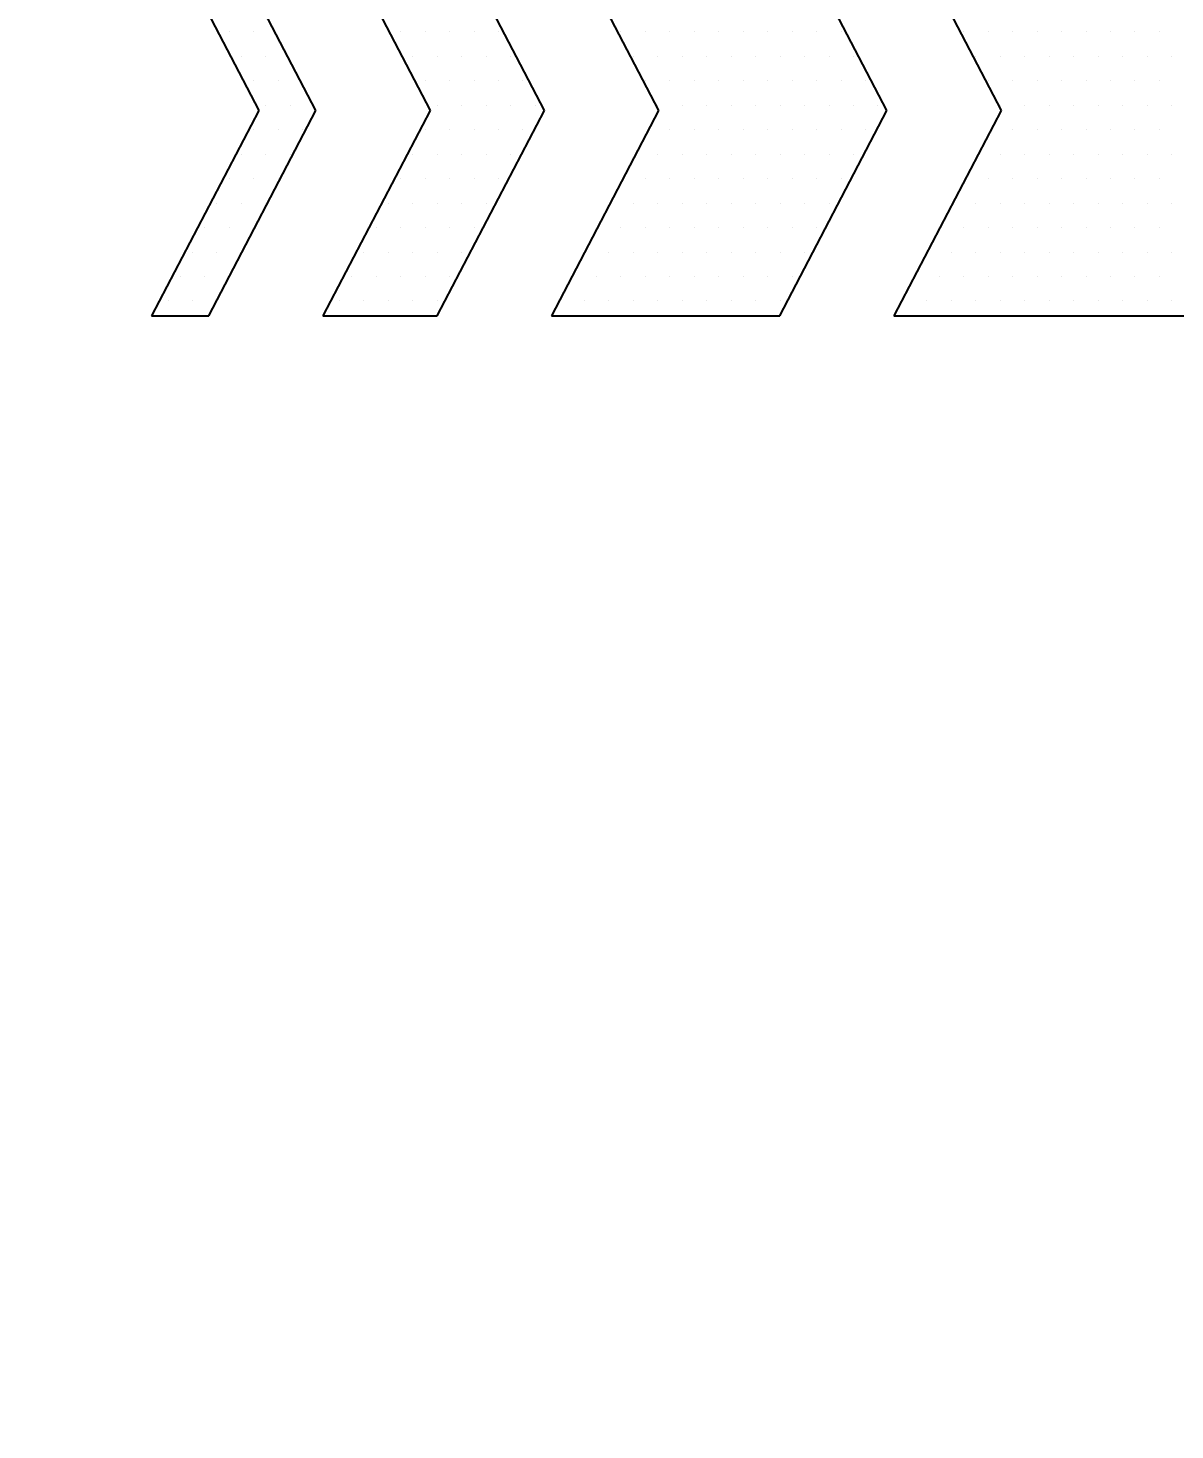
# Model space of a CAD drawing. Header units: millimetres. Extents: x 10462777 to 22643323, y 453826 to 1389191.
# Drawn here: x 11302005.2 to 11302242.1, y 599402.9 to 599692.5 of the extents above; entities that cross this region are included whole.
import ezdxf

# ---------------------------------------------------------------- set-up
doc = ezdxf.new("R2010")
doc.units = ezdxf.units.MM
doc.header["$LTSCALE"] = 200
doc.header["$MEASUREMENT"] = 0
doc.header["$PDMODE"] = 35
doc.header["$PDSIZE"] = -5
doc.linetypes.add('PHANTOM', pattern=[2.5, 1.25, -0.25, 0.25, -0.25, 0.25, -0.25])
doc.layers.get('0').update_dxf_attribs({"linetype": 'CONTINUOUS'})
doc.layers.get('DEFPOINTS').update_dxf_attribs({"linetype": 'CONTINUOUS'})
doc.layers.add('LAYOUT', color=8, linetype='CONTINUOUS', lineweight=25)
doc.styles.get("Standard").update_dxf_attribs({"font": 'SYMBOL'})
doc.dimstyles.new('DS ROBOTEC', dxfattribs={"dimscale": 0, "dimtxt": 2.5, "dimasz": 2.5, "dimexe": 0.3, "dimexo": 0.3, "dimgap": 0.5, "dimtad": 1, "dimzin": 9, "dimdsep": 46, "dimtxsty": 'Standard', "dimblk": 'OPEN', "dimcen": 0, "dimclrd": 4, "dimclre": 4, "dimclrt": 110, "dimazin": 2, "dimtm": 1.5, "dimtfac": 1, "dimtmove": 0, "dimatfit": 3, "dimldrblk": 'OPEN', "dimfxl": 1, "dimtfill": 1, "dimtolj": 1, "dimlwd": -1, "dimlwe": -1, "dimarcsym": 0})

# ---------------------------------------------------------------- blocks, each defined once
blk = doc.blocks.new('A$C7DA30AB0')
at = {"layer": 'LAYOUT', "color": 6, "linetype": 'PHANTOM'}
blk.add_circle((3030.45, 3025.99, 0), 2693.02, dxfattribs=at)
blk = doc.blocks.new('A$C201F74A5')
for p, q in [((17.33, -115.53), (17.33, -69.32)), ((-17.33, -115.53), (0, -106.49)), ((0, -106.49), (17.33, -115.53)), ((0, -116.12), (-17.33, -125.16)), ((17.33, -125.16), (0, -116.12)), ((17.33, -144.41), (17.33, -125.16)), ((-17.33, -144.41), (0, -135.38)), ((0, -135.38), (17.33, -144.41)), ((0, -145), (-17.33, -154.04)), ((17.33, -154.04), (0, -145)), ((-17.33, -163.67), (0, -154.63)), ((0, -154.63), (17.33, -163.67)), ((17.33, -163.67), (17.33, -154.04)), ((0, -164.26), (-17.33, -173.29)), ((17.33, -173.29), (0, -164.26)), ((-17.33, -178.11), (0, -169.07)), ((0, -169.07), (17.33, -178.11)), ((17.33, -178.11), (17.33, -173.29))]:
    blk.add_line(p, q)
at = {"color": 3}
for p, q in [((-4.56, -92.11), (-4.56, -92.11)), ((-0.44, -92.11), (-0.44, -92.11)), ((3.69, -92.11), (3.69, -92.11)), ((7.82, -92.11), (7.82, -92.11)), ((11.95, -92.11), (11.95, -92.11)), ((16.07, -92.11), (16.07, -92.11)), ((-6.63, -93.14), (-6.63, -93.14)), ((-2.5, -93.14), (-2.5, -93.14)), ((1.63, -93.14), (1.63, -93.14)), ((5.75, -93.14), (5.75, -93.14)), ((9.88, -93.14), (9.88, -93.14)), ((14.01, -93.14), (14.01, -93.14)), ((-4.56, -94.17), (-4.56, -94.17)), ((-0.44, -94.17), (-0.44, -94.17)), ((3.69, -94.17), (3.69, -94.17)), ((7.82, -94.17), (7.82, -94.17)), ((11.95, -94.17), (11.95, -94.17)), ((16.07, -94.17), (16.07, -94.17)), ((-6.63, -95.21), (-6.63, -95.21)), ((-2.5, -95.21), (-2.5, -95.21)), ((1.63, -95.21), (1.63, -95.21)), ((5.75, -95.21), (5.75, -95.21)), ((9.88, -95.21), (9.88, -95.21)), ((14.01, -95.21), (14.01, -95.21)), ((-4.56, -96.24), (-4.56, -96.24)), ((-0.44, -96.24), (-0.44, -96.24)), ((3.69, -96.24), (3.69, -96.24)), ((7.82, -96.24), (7.82, -96.24)), ((11.95, -96.24), (11.95, -96.24)), ((16.07, -96.24), (16.07, -96.24)), ((-6.63, -97.27), (-6.63, -97.27)), ((-2.5, -97.27), (-2.5, -97.27)), ((1.63, -97.27), (1.63, -97.27)), ((5.75, -97.27), (5.75, -97.27)), ((9.88, -97.27), (9.88, -97.27)), ((14.01, -97.27), (14.01, -97.27)), ((-4.56, -98.3), (-4.56, -98.3)), ((-0.44, -98.3), (-0.44, -98.3)), ((3.69, -98.3), (3.69, -98.3)), ((7.82, -98.3), (7.82, -98.3)), ((11.95, -98.3), (11.95, -98.3)), ((16.07, -98.3), (16.07, -98.3)), ((-6.63, -99.33), (-6.63, -99.33)), ((-4.56, -100.37), (-4.56, -100.37)), ((-2.5, -99.33), (-2.5, -99.33)), ((-0.44, -100.37), (-0.44, -100.37)), ((1.63, -99.33), (1.63, -99.33)), ((3.69, -100.37), (3.69, -100.37)), ((5.75, -99.33), (5.75, -99.33)), ((7.82, -100.37), (7.82, -100.37)), ((9.88, -99.33), (9.88, -99.33)), ((11.95, -100.37), (11.95, -100.37)), ((14.01, -99.33), (14.01, -99.33)), ((16.07, -100.37), (16.07, -100.37)), ((-6.63, -101.4), (-6.63, -101.4)), ((-2.5, -101.4), (-2.5, -101.4)), ((1.63, -101.4), (1.63, -101.4)), ((5.75, -101.4), (5.75, -101.4)), ((9.88, -101.4), (9.88, -101.4)), ((14.01, -101.4), (14.01, -101.4)), ((-4.56, -102.43), (-4.56, -102.43)), ((-0.44, -102.43), (-0.44, -102.43)), ((3.69, -102.43), (3.69, -102.43)), ((7.82, -102.43), (7.82, -102.43)), ((11.95, -102.43), (11.95, -102.43)), ((16.07, -102.43), (16.07, -102.43)), ((-6.63, -103.46), (-6.63, -103.46)), ((-2.5, -103.46), (-2.5, -103.46)), ((1.63, -103.46), (1.63, -103.46)), ((5.75, -103.46), (5.75, -103.46)), ((9.88, -103.46), (9.88, -103.46)), ((14.01, -103.46), (14.01, -103.46)), ((-4.56, -104.49), (-4.56, -104.49)), ((-0.44, -104.49), (-0.44, -104.49)), ((3.69, -104.49), (3.69, -104.49)), ((7.82, -104.49), (7.82, -104.49)), ((11.95, -104.49), (11.95, -104.49)), ((16.07, -104.49), (16.07, -104.49)), ((-6.63, -105.52), (-6.63, -105.52)), ((-2.5, -105.52), (-2.5, -105.52)), ((1.63, -105.52), (1.63, -105.52)), ((5.75, -105.52), (5.75, -105.52)), ((9.88, -105.52), (9.88, -105.52)), ((14.01, -105.52), (14.01, -105.52)), ((-4.56, -106.56), (-4.56, -106.56)), ((-0.44, -106.56), (-0.44, -106.56)), ((3.69, -106.56), (3.69, -106.56)), ((7.82, -106.56), (7.82, -106.56)), ((11.95, -106.56), (11.95, -106.56)), ((16.07, -106.56), (16.07, -106.56)), ((-6.63, -107.59), (-6.63, -107.59)), ((-4.56, -108.62), (-4.56, -108.62)), ((-2.5, -107.59), (-2.5, -107.59)), ((5.75, -107.59), (5.75, -107.59)), ((7.82, -108.62), (7.82, -108.62)), ((9.88, -107.59), (9.88, -107.59)), ((11.95, -108.62), (11.95, -108.62)), ((14.01, -107.59), (14.01, -107.59)), ((16.07, -108.62), (16.07, -108.62)), ((-6.63, -109.65), (-6.63, -109.65)), ((9.88, -109.65), (9.88, -109.65)), ((14.01, -109.65), (14.01, -109.65)), ((11.95, -110.68), (11.95, -110.68)), ((16.07, -110.68), (16.07, -110.68)), ((14.01, -111.72), (14.01, -111.72)), ((16.07, -112.75), (16.07, -112.75)), ((14.01, -113.78), (14.01, -113.78)), ((16.07, -114.81), (16.07, -114.81)), ((-0.44, -116.88), (-0.44, -116.88)), ((-2.5, -117.91), (-2.5, -117.91)), ((1.63, -117.91), (1.63, -117.91)), ((-4.56, -118.94), (-4.56, -118.94)), ((-0.44, -118.94), (-0.44, -118.94)), ((3.69, -118.94), (3.69, -118.94)), ((-6.63, -119.97), (-6.63, -119.97)), ((-2.5, -119.97), (-2.5, -119.97)), ((1.63, -119.97), (1.63, -119.97)), ((5.75, -119.97), (5.75, -119.97)), ((-4.56, -121), (-4.56, -121)), ((-0.44, -121), (-0.44, -121)), ((3.69, -121), (3.69, -121)), ((7.82, -121), (7.82, -121)), ((-6.63, -122.03), (-6.63, -122.03)), ((-2.5, -122.03), (-2.5, -122.03)), ((1.63, -122.03), (1.63, -122.03)), ((5.75, -122.03), (5.75, -122.03)), ((9.88, -122.03), (9.88, -122.03)), ((-6.63, -124.1), (-6.63, -124.1)), ((-4.56, -123.07), (-4.56, -123.07)), ((-2.5, -124.1), (-2.5, -124.1)), ((-0.44, -123.07), (-0.44, -123.07)), ((1.63, -124.1), (1.63, -124.1)), ((3.69, -123.07), (3.69, -123.07)), ((5.75, -124.1), (5.75, -124.1)), ((7.82, -123.07), (7.82, -123.07)), ((9.88, -124.1), (9.88, -124.1)), ((11.95, -123.07), (11.95, -123.07)), ((14.01, -124.1), (14.01, -124.1)), ((-4.56, -125.13), (-4.56, -125.13)), ((-0.44, -125.13), (-0.44, -125.13)), ((3.69, -125.13), (3.69, -125.13)), ((7.82, -125.13), (7.82, -125.13)), ((11.95, -125.13), (11.95, -125.13)), ((16.07, -125.13), (16.07, -125.13)), ((-6.63, -126.16), (-6.63, -126.16)), ((-2.5, -126.16), (-2.5, -126.16)), ((1.63, -126.16), (1.63, -126.16)), ((5.75, -126.16), (5.75, -126.16)), ((9.88, -126.16), (9.88, -126.16)), ((14.01, -126.16), (14.01, -126.16)), ((-4.56, -127.19), (-4.56, -127.19)), ((-0.44, -127.19), (-0.44, -127.19)), ((3.69, -127.19), (3.69, -127.19)), ((7.82, -127.19), (7.82, -127.19)), ((11.95, -127.19), (11.95, -127.19)), ((16.07, -127.19), (16.07, -127.19)), ((-6.63, -128.23), (-6.63, -128.23)), ((-2.5, -128.23), (-2.5, -128.23)), ((1.63, -128.23), (1.63, -128.23)), ((5.75, -128.23), (5.75, -128.23)), ((9.88, -128.23), (9.88, -128.23)), ((14.01, -128.23), (14.01, -128.23)), ((-4.56, -129.26), (-4.56, -129.26)), ((-0.44, -129.26), (-0.44, -129.26)), ((3.69, -129.26), (3.69, -129.26)), ((7.82, -129.26), (7.82, -129.26)), ((11.95, -129.26), (11.95, -129.26)), ((16.07, -129.26), (16.07, -129.26)), ((-6.63, -130.29), (-6.63, -130.29)), ((-2.5, -130.29), (-2.5, -130.29)), ((1.63, -130.29), (1.63, -130.29)), ((5.75, -130.29), (5.75, -130.29)), ((9.88, -130.29), (9.88, -130.29)), ((14.01, -130.29), (14.01, -130.29)), ((-6.63, -132.35), (-6.63, -132.35)), ((-4.56, -131.32), (-4.56, -131.32)), ((-2.5, -132.35), (-2.5, -132.35)), ((-0.44, -131.32), (-0.44, -131.32)), ((1.63, -132.35), (1.63, -132.35)), ((3.69, -131.32), (3.69, -131.32)), ((5.75, -132.35), (5.75, -132.35)), ((7.82, -131.32), (7.82, -131.32)), ((9.88, -132.35), (9.88, -132.35)), ((11.95, -131.32), (11.95, -131.32)), ((14.01, -132.35), (14.01, -132.35)), ((16.07, -131.32), (16.07, -131.32)), ((-4.56, -133.39), (-4.56, -133.39)), ((-0.44, -133.39), (-0.44, -133.39)), ((3.69, -133.39), (3.69, -133.39)), ((7.82, -133.39), (7.82, -133.39)), ((11.95, -133.39), (11.95, -133.39)), ((16.07, -133.39), (16.07, -133.39)), ((-6.63, -134.42), (-6.63, -134.42)), ((-2.5, -134.42), (-2.5, -134.42)), ((1.63, -134.42), (1.63, -134.42)), ((5.75, -134.42), (5.75, -134.42)), ((9.88, -134.42), (9.88, -134.42)), ((14.01, -134.42), (14.01, -134.42)), ((-4.56, -135.45), (-4.56, -135.45)), ((-0.44, -135.45), (-0.44, -135.45)), ((3.69, -135.45), (3.69, -135.45)), ((7.82, -135.45), (7.82, -135.45)), ((11.95, -135.45), (11.95, -135.45)), ((16.07, -135.45), (16.07, -135.45)), ((-6.63, -136.48), (-6.63, -136.48)), ((-2.5, -136.48), (-2.5, -136.48)), ((5.75, -136.48), (5.75, -136.48)), ((9.88, -136.48), (9.88, -136.48)), ((14.01, -136.48), (14.01, -136.48)), ((-4.56, -137.51), (-4.56, -137.51)), ((7.82, -137.51), (7.82, -137.51)), ((11.95, -137.51), (11.95, -137.51)), ((16.07, -137.51), (16.07, -137.51)), ((-6.63, -138.54), (-6.63, -138.54)), ((9.88, -138.54), (9.88, -138.54)), ((14.01, -138.54), (14.01, -138.54)), ((11.95, -139.58), (11.95, -139.58)), ((14.01, -140.61), (14.01, -140.61)), ((16.07, -139.58), (16.07, -139.58)), ((16.07, -141.64), (16.07, -141.64)), ((14.01, -142.67), (14.01, -142.67)), ((16.07, -143.7), (16.07, -143.7)), ((-0.44, -145.77), (-0.44, -145.77)), ((-2.5, -146.8), (-2.5, -146.8)), ((1.63, -146.8), (1.63, -146.8)), ((-6.63, -148.86), (-6.63, -148.86)), ((-4.56, -147.83), (-4.56, -147.83)), ((-2.5, -148.86), (-2.5, -148.86)), ((-0.44, -147.83), (-0.44, -147.83)), ((1.63, -148.86), (1.63, -148.86)), ((3.69, -147.83), (3.69, -147.83)), ((5.75, -148.86), (5.75, -148.86)), ((-4.56, -149.9), (-4.56, -149.9)), ((-0.44, -149.9), (-0.44, -149.9)), ((3.69, -149.9), (3.69, -149.9)), ((7.82, -149.9), (7.82, -149.9)), ((-6.63, -150.93), (-6.63, -150.93)), ((-2.5, -150.93), (-2.5, -150.93)), ((1.63, -150.93), (1.63, -150.93)), ((5.75, -150.93), (5.75, -150.93)), ((9.88, -150.93), (9.88, -150.93)), ((-4.56, -151.96), (-4.56, -151.96)), ((-0.44, -151.96), (-0.44, -151.96)), ((3.69, -151.96), (3.69, -151.96)), ((7.82, -151.96), (7.82, -151.96)), ((11.95, -151.96), (11.95, -151.96)), ((-6.63, -152.99), (-6.63, -152.99)), ((-2.5, -152.99), (-2.5, -152.99)), ((1.63, -152.99), (1.63, -152.99)), ((5.75, -152.99), (5.75, -152.99)), ((9.88, -152.99), (9.88, -152.99)), ((14.01, -152.99), (14.01, -152.99)), ((-4.56, -154.02), (-4.56, -154.02)), ((-0.44, -154.02), (-0.44, -154.02)), ((3.69, -154.02), (3.69, -154.02)), ((7.82, -154.02), (7.82, -154.02)), ((11.95, -154.02), (11.95, -154.02)), ((16.07, -154.02), (16.07, -154.02)), ((-6.63, -155.05), (-6.63, -155.05)), ((-2.5, -155.05), (-2.5, -155.05)), ((1.63, -155.05), (1.63, -155.05)), ((5.75, -155.05), (5.75, -155.05)), ((9.88, -155.05), (9.88, -155.05)), ((14.01, -155.05), (14.01, -155.05)), ((-6.63, -157.12), (-6.63, -157.12)), ((-4.56, -156.09), (-4.56, -156.09)), ((3.69, -156.09), (3.69, -156.09)), ((5.75, -157.12), (5.75, -157.12)), ((7.82, -156.09), (7.82, -156.09)), ((9.88, -157.12), (9.88, -157.12)), ((11.95, -156.09), (11.95, -156.09)), ((14.01, -157.12), (14.01, -157.12)), ((16.07, -156.09), (16.07, -156.09)), ((7.82, -158.15), (7.82, -158.15)), ((11.95, -158.15), (11.95, -158.15)), ((16.07, -158.15), (16.07, -158.15)), ((9.88, -159.18), (9.88, -159.18)), ((14.01, -159.18), (14.01, -159.18)), ((11.95, -160.21), (11.95, -160.21)), ((16.07, -160.21), (16.07, -160.21)), ((14.01, -161.25), (14.01, -161.25)), ((16.07, -162.28), (16.07, -162.28)), ((1.63, -165.37), (1.63, -165.37)), ((-0.44, -166.41), (-0.44, -166.41)), ((3.69, -166.41), (3.69, -166.41)), ((-2.5, -167.44), (-2.5, -167.44)), ((1.63, -167.44), (1.63, -167.44)), ((5.75, -167.44), (5.75, -167.44)), ((-4.56, -168.47), (-4.56, -168.47)), ((-0.44, -168.47), (-0.44, -168.47)), ((3.69, -168.47), (3.69, -168.47)), ((7.82, -168.47), (7.82, -168.47)), ((-6.63, -169.5), (-6.63, -169.5)), ((-2.5, -169.5), (-2.5, -169.5)), ((1.63, -169.5), (1.63, -169.5)), ((5.75, -169.5), (5.75, -169.5)), ((9.88, -169.5), (9.88, -169.5)), ((-4.56, -170.53), (-4.56, -170.53)), ((3.69, -170.53), (3.69, -170.53)), ((7.82, -170.53), (7.82, -170.53)), ((11.95, -170.53), (11.95, -170.53)), ((-6.63, -171.56), (-6.63, -171.56)), ((5.75, -171.56), (5.75, -171.56)), ((9.88, -171.56), (9.88, -171.56)), ((14.01, -171.56), (14.01, -171.56)), ((7.82, -172.6), (7.82, -172.6)), ((9.88, -173.63), (9.88, -173.63)), ((11.95, -172.6), (11.95, -172.6)), ((14.01, -173.63), (14.01, -173.63)), ((11.95, -174.66), (11.95, -174.66)), ((16.07, -174.66), (16.07, -174.66)), ((14.01, -175.69), (14.01, -175.69)), ((16.07, -176.72), (16.07, -176.72))]:
    blk.add_line(p, q, dxfattribs=at)
blk = doc.blocks.new('_OPEN')
at = {"color": 0, "linetype": 'ByBlock'}
for p, q in [((-1, 0.1667), (0, 0)), ((0, 0), (-1, -0.1667)), ((0, 0), (-1, 0))]:
    blk.add_line(p, q, dxfattribs=at)
blk = doc.blocks.new('*D366')
at = {"color": 4, "linetype": 'ByBlock', "ltscale": 10, "transparency": 16777216}
for p, q in [((11302287.38, 600065.23), (11301981.04, 600065.23)), ((11302002.04, 599890.23), (11302002.04, 599020.23)), ((11302267.38, 598845.23), (11301981.04, 598845.23))]:
    blk.add_line(p, q, dxfattribs=at)
at = {"layer": 'DEFPOINTS', "color": 0, "ltscale": 10, "transparency": 16777216}
for p in [(11302308.38, 600065.23, 0), (11302002.04, 598845.23), (11302288.38, 598845.23, 0)]:
    blk.add_point(p, dxfattribs=at)
at = {"color": 4, "ltscale": 10, "transparency": 16777216, "xscale": 175, "yscale": 175, "zscale": 175}
for p, rotation in [((11302002.04, 600065.23), 90), ((11302002.04, 598845.23), 270)]:
    blk.add_blockref('_OPEN', p, dxfattribs=dict(at, rotation=rotation))
at = {"color": 110, "ltscale": 10, "transparency": 16777216, "insert": (11301842.78, 599455.23), "char_height": 175, "attachment_point": 5, "rotation": 90, "bg_fill": 3, "box_fill_scale": 1.25, "bg_fill_color": 256, "bg_fill_true_color": 13158600, "bg_fill_transparency": 0}
blk.add_mtext('\\A1;1220', dxfattribs=at)

msp = doc.modelspace()

# ---------------------------------------------------------------- block references
at = {"ltscale": 10, "rotation": 180}
msp.add_blockref('A$C7DA30AB0', (11304764.24811, 600747.76955, 0), dxfattribs=at)
at = {"color": 0, "xscale": 2.45, "yscale": 2.45, "zscale": 2.45, "rotation": 270}
msp.add_blockref('A$C201F74A5', (11302467.11989, 599675.52263, 0), dxfattribs=at)

# ---------------------------------------------------------------- next in the draw order: dimensions: what is measured, and where the dimension line sits
at = {"ltscale": 10}
dim = msp.add_linear_dim(base=(11302002.04203, 598845.22814, 0), p1=(11302308.38077, 600065.22814, 0), p2=(11302288.38077, 598845.22814, 0), angle=90, dimstyle='DS ROBOTEC', override={"dimscale": 70, "dimgap": 1, "dimarcsym": 1}, dxfattribs=at)
dim.commit()
dim.dimension.update_dxf_attribs({"geometry": '*D366', "text_midpoint": (11301842.77563, 599455.22814, 0)})

doc.saveas('drawing.dxf')
